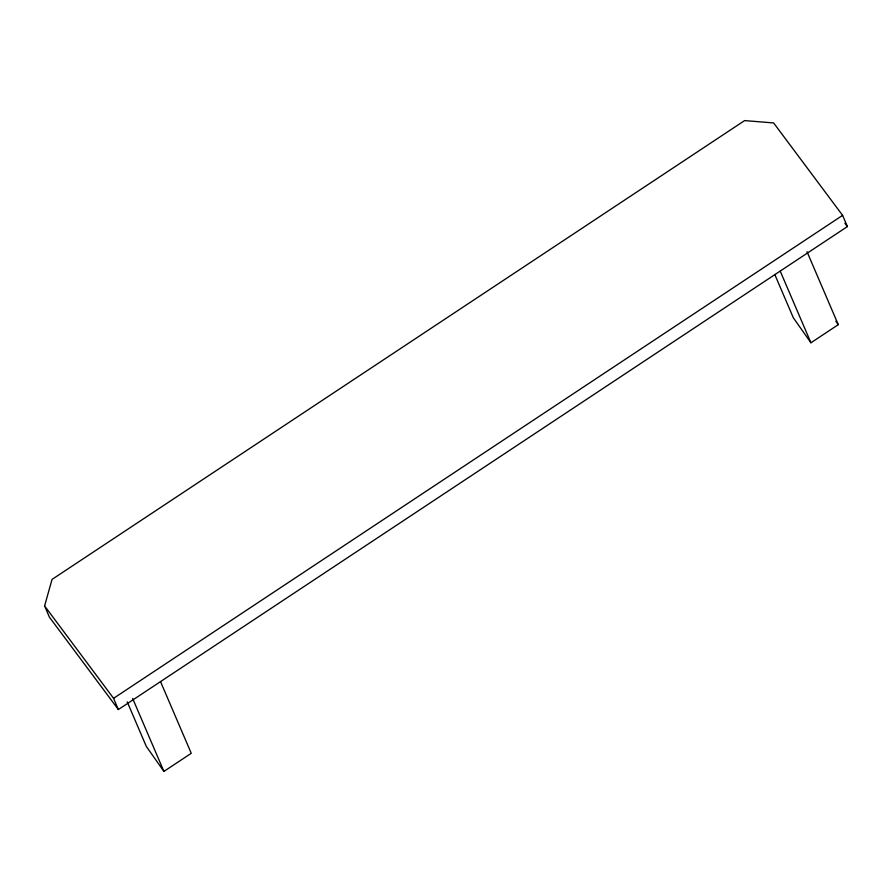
<?xml version="1.0" encoding="UTF-8"?>
<svg xmlns="http://www.w3.org/2000/svg" width="892" height="892" viewBox="0 0 892 892"><rect width="100%" height="100%" fill="white"/><g stroke="black" fill="none" stroke-linecap="round" stroke-linejoin="round"><path stroke-width="1.34" d="M44.6 605.924L52.037 579.41L744.619 120.587L773.632 122.951L842.594 215.351L847.4 226.568L118.368 709.541L49.406 617.153L44.6 605.924L113.563 698.324L118.368 709.541M113.563 698.324L842.594 215.351M127.221 701.859L146.299 746.381L163.916 771.413L191.256 753.305L160.538 681.633M774.78 274.491L793.311 317.742L810.939 342.784L838.279 324.666L807.004 251.711M844.902 223.234L847.4 226.568M835.871 321.254L838.279 324.666M780.21 271.101L810.939 342.784M132.652 698.458L163.916 771.413"/></g></svg>
